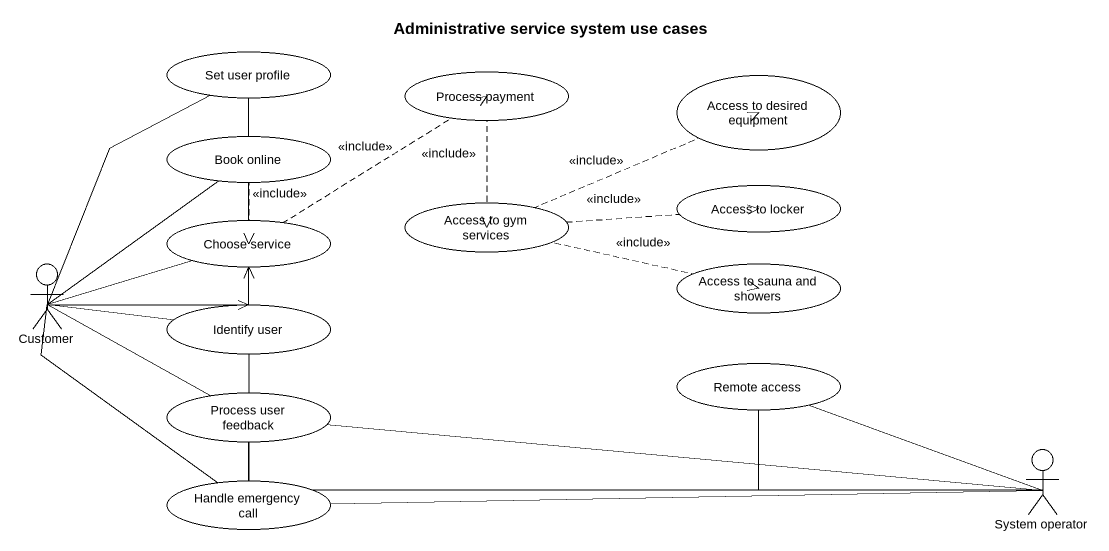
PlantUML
@startuml
title Administrative service system use cases
usecase "Set user profile" as Set_user_profile #FFFFFF
usecase "Process payment" as Process_payment #FFFFFF
usecase "Access to desired equipment" as Access_to_desired_equipment #FFFFFF
usecase "Book online" as Book_online #FFFFFF
usecase "Choose service" as Choose_service #FFFFFF
usecase "Access to gym services" as Access_to_gym_services #FFFFFF
usecase "Access to locker" as Access_to_locker #FFFFFF
actor Customer #FFFFFF
usecase "Access to sauna and showers" as Access_to_sauna_and_showers #FFFFFF
usecase "Identify user" as Identify_user #FFFFFF
usecase "Remote access" as Remote_access #FFFFFF
usecase "Process user feedback" as Process_user_feedback #FFFFFF
usecase "Handle emergency call" as Handle_emergency_call #FFFFFF
actor "System operator" as System_operator #FFFFFF
Process_payment ..> Access_to_gym_services : <<include>>
Book_online ..> Choose_service : <<include>>
Choose_service .up.> Process_payment : <<include>>
Access_to_gym_services .right.> Access_to_desired_equipment : <<include>>
Access_to_gym_services .right.> Access_to_locker : <<include>>
Access_to_gym_services .right.> Access_to_sauna_and_showers : <<include>>
Customer -up- Set_user_profile
Customer -up- Book_online
Customer -right-> Choose_service
Customer -right-> Identify_user
Customer -right- Process_user_feedback
Customer -- Handle_emergency_call
System_operator -left- Remote_access
System_operator -left- Process_user_feedback
System_operator -left- Handle_emergency_call
@enduml
